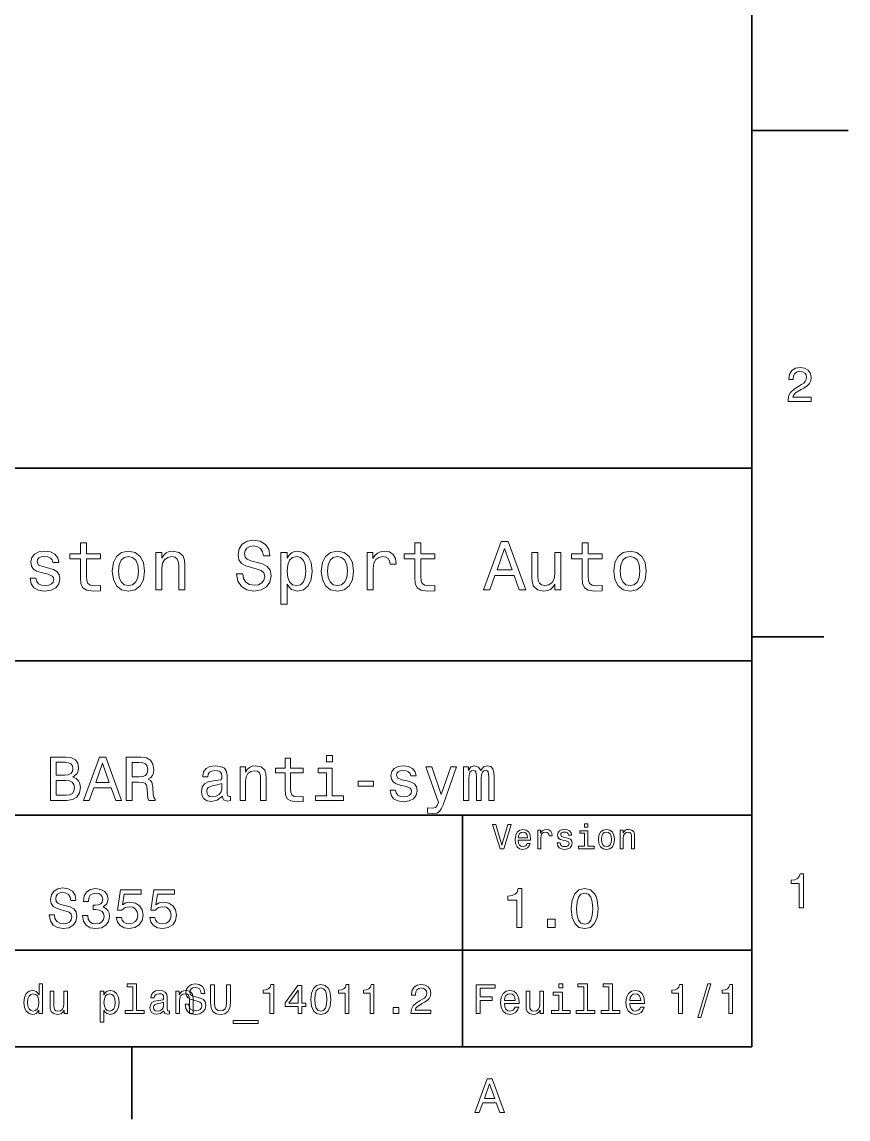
# Model space of a CAD drawing. Extents: x 0 to 297, y 0 to 210.
# Drawn here: x 211.3 to 297, y 2.5 to 116.3 of the extents above; entities that cross this region are included whole.
import ezdxf

# ---------------------------------------------------------------- set-up
doc = ezdxf.new("R2010")
doc.units = 0

msp = doc.modelspace()

# ---------------------------------------------------------------- linework, layer by layer
at = {"color": 7, "lineweight": 35}
for p, q in [((287, 10), (287, 200)), ((97, 70), (287, 70)), ((287, 70), (287, 10)), ((162, 50), (287, 50)), ((162, 34), (287, 34)), ((257, 10), (257, 34)), ((162, 20), (287, 20)), ((10, 10), (287, 10)), ((97, 10), (287, 10))]:
    msp.add_line(p, q, dxfattribs=at)
at = {"color": 7, "lineweight": 35, "ltscale": 0.25}
msp.add_line((287, 105), (297, 105), dxfattribs=at)
at = {"color": 7, "lineweight": 35, "ltscale": 0.1875}
for p, q in [((287, 52.5), (294.5, 52.5)), ((222.699997, 10), (222.699997, 2.5))]:
    msp.add_line(p, q, dxfattribs=at)
at = {"color": 7, "lineweight": 13}
for points in [[(290.76947, 76.916786), (293.175079, 76.916786), (293.175079, 77.350502), (291.273773, 77.350502), (291.3797, 77.587532), (291.561249, 77.784218), (292.121033, 78.142288), (292.418579, 78.293587), (292.751434, 78.510445), (292.988464, 78.762604), (293.124634, 79.060158), (293.175079, 79.398056), (293.089355, 79.821686), (292.852325, 80.154541), (292.489197, 80.366356), (292.020172, 80.442001), (291.536041, 80.35627), (291.167877, 80.119232), (290.930847, 79.740997), (290.850159, 79.241714), (290.850159, 79.171112), (291.309082, 79.171112), (291.309082, 79.211456), (291.354462, 79.554398), (291.490631, 79.806557), (291.707489, 79.967941), (291.994965, 80.023415), (292.287476, 79.972984), (292.504333, 79.846901), (292.645538, 79.650215), (292.695984, 79.403099), (292.660675, 79.171112), (292.56485, 78.974426), (292.403473, 78.802956), (292.181549, 78.651657), (291.884003, 78.490273), (291.389771, 78.177589), (291.041779, 77.844742), (290.835022, 77.441284), (290.76947, 76.931915)], [(217.353027, 60.579971), (217.353027, 58.64193), (217.396255, 58.015129), (217.597992, 57.582851), (218.001434, 57.330688), (218.685883, 57.244236), (219.43515, 57.280258), (219.43515, 57.827808), (218.887604, 57.78458), (218.390488, 57.842216), (218.123917, 58.022331), (218.008652, 58.324928), (217.98703, 58.75), (217.98703, 60.579971), (219.43515, 60.579971), (219.43515, 61.120316), (217.98703, 61.120316), (217.98703, 62.251438), (217.353027, 62.251438), (217.353027, 61.120316), (216.257935, 61.120316), (216.257935, 60.579971)], [(234.20462, 59.030979), (233.548996, 59.030979), (233.693085, 58.267288), (234.053314, 57.70533), (234.608078, 57.366714), (235.357361, 57.244236), (236.099426, 57.359509), (236.654175, 57.67651), (237.007202, 58.17363), (237.136902, 58.82925), (237.028824, 59.420029), (236.726227, 59.801872), (236.236313, 60.054031), (235.580704, 60.241352), (235.018738, 60.378242), (234.651306, 60.536743), (234.442368, 60.767288), (234.377533, 61.127522), (234.442368, 61.451729), (234.629684, 61.696686), (234.917877, 61.862389), (235.314133, 61.920029), (235.71759, 61.84798), (236.034592, 61.653458), (236.24353, 61.32925), (236.344391, 60.889767), (237, 60.889767), (237, 60.904179), (236.884735, 61.581409), (236.546112, 62.085732), (236.01297, 62.402737), (235.292511, 62.510807), (234.644104, 62.402737), (234.139771, 62.100143), (233.815567, 61.631844), (233.700287, 61.026657), (233.793961, 60.486309), (234.067734, 60.118874), (234.5, 59.873917), (235.09079, 59.6866), (235.674362, 59.520893), (236.113831, 59.362389), (236.380402, 59.131844), (236.47406, 58.757202), (236.387619, 58.375359), (236.164276, 58.087173), (235.825653, 57.907059), (235.386169, 57.849422), (234.896255, 57.928673), (234.521622, 58.159222), (234.283875, 58.533859)], [(252.05043, 60.579971), (252.05043, 58.64193), (252.093658, 58.015129), (252.29538, 57.582851), (252.698853, 57.330688), (253.383286, 57.244236), (254.132568, 57.280258), (254.132568, 57.827808), (253.585022, 57.78458), (253.087891, 57.842216), (252.82132, 58.022331), (252.706055, 58.324928), (252.684448, 58.75), (252.684448, 60.579971), (254.132568, 60.579971), (254.132568, 61.120316), (252.684448, 61.120316), (252.684448, 62.251438), (252.05043, 62.251438), (252.05043, 61.120316), (250.955322, 61.120316), (250.955322, 60.579971)], [(259.175781, 57.381123), (259.838623, 57.381123), (260.364563, 58.850864), (262.360229, 58.850864), (262.886169, 57.381123), (263.563416, 57.381123), (261.733429, 62.388329), (260.998566, 62.388329)], [(260.595093, 59.463257), (261.365997, 61.667866), (262.136902, 59.463257)], [(269.399109, 60.579971), (269.399109, 58.64193), (269.442352, 58.015129), (269.644073, 57.582851), (270.047546, 57.330688), (270.731995, 57.244236), (271.481262, 57.280258), (271.481262, 57.827808), (270.933716, 57.78458), (270.436584, 57.842216), (270.170013, 58.022331), (270.054749, 58.324928), (270.033142, 58.75), (270.033142, 60.579971), (271.481262, 60.579971), (271.481262, 61.120316), (270.033142, 61.120316), (270.033142, 62.251438), (269.399109, 62.251438), (269.399109, 61.120316), (268.304016, 61.120316), (268.304016, 60.579971)], [(214.060516, 59.636166), (213.44812, 59.780258), (212.994232, 59.945965), (212.842941, 60.28458), (212.886169, 60.522331), (213.03746, 60.695244), (213.282425, 60.803314), (213.635437, 60.846542), (213.97406, 60.803314), (214.240631, 60.67363), (214.413544, 60.479107), (214.485596, 60.219738), (215.105194, 60.219738), (215.105194, 60.23415), (214.997116, 60.70245), (214.701721, 61.069885), (214.240631, 61.30043), (213.635437, 61.386887), (213.023056, 61.30043), (212.57637, 61.062679), (212.29538, 60.709652), (212.208939, 60.262966), (212.273773, 59.830688), (212.475494, 59.528095), (212.806915, 59.311958), (213.289627, 59.16066), (213.995682, 58.987751), (214.427948, 58.807636), (214.543228, 58.663544), (214.586456, 58.447407), (214.521606, 58.180836), (214.348694, 57.979107), (214.067719, 57.849422), (213.693085, 57.806194), (213.296829, 57.849422), (213.008636, 58.000721), (212.814117, 58.245674), (212.734863, 58.584293), (212.122482, 58.584293), (212.223343, 58.007923), (212.518738, 57.590057), (212.98703, 57.337894), (213.635437, 57.244236), (214.312683, 57.337894), (214.809799, 57.590057), (215.112396, 57.993515), (215.220459, 58.519451), (215.141205, 58.973343), (214.917862, 59.283138), (214.55043, 59.484871)], [(220.65274, 59.311958), (220.768005, 58.432995), (221.099426, 57.78458), (221.625366, 57.381123), (222.331421, 57.244236), (223.030258, 57.381123), (223.556198, 57.777374), (223.887604, 58.425793), (224.010086, 59.311958), (223.887604, 60.190922), (223.556198, 60.846542), (223.030258, 61.242794), (222.331421, 61.386887), (221.625366, 61.242794), (221.099426, 60.839336), (220.768005, 60.190922)], [(221.301147, 59.319164), (221.365997, 59.967579), (221.567719, 60.435879), (221.891937, 60.72406), (222.331421, 60.824928), (222.763687, 60.72406), (223.087891, 60.443081), (223.289627, 59.967579), (223.361679, 59.319164), (223.289627, 58.663544), (223.087891, 58.188038), (222.763687, 57.899853), (222.331421, 57.806194), (221.891937, 57.899853), (221.567719, 58.188038), (221.365997, 58.663544)], [(225.177246, 57.381123), (225.811249, 57.381123), (225.811249, 59.614552), (225.876083, 60.12608), (226.085022, 60.500717), (226.409225, 60.731266), (226.841507, 60.817722), (227.187317, 60.745674), (227.403458, 60.551151), (227.511536, 60.226944), (227.547546, 59.794666), (227.547546, 57.381123), (228.181564, 57.381123), (228.181564, 59.924351), (228.15274, 60.435879), (228.023056, 60.86095), (227.597992, 61.25), (226.935165, 61.386887), (226.567719, 61.336452), (226.257935, 61.199566), (225.991364, 60.969017), (225.782425, 60.659222), (225.782425, 61.25), (225.177246, 61.25)], [(238.786743, 60.652016), (238.786743, 61.25), (238.15274, 61.25), (238.15274, 55.882565), (238.786743, 55.882565), (238.786743, 57.971901), (239.010101, 57.633286), (239.262253, 57.409943), (239.896271, 57.244236), (240.50145, 57.381123), (240.976959, 57.791786), (241.286743, 58.440201), (241.402023, 59.319164), (241.286743, 60.190922), (240.976959, 60.839336), (240.50145, 61.242794), (239.896271, 61.386887), (239.550446, 61.343658), (239.255051, 61.206772), (239.002899, 60.976223)], [(239.788193, 57.8134), (239.363129, 57.907059), (239.053314, 58.195244), (238.858795, 58.663544), (238.793945, 59.319164), (238.858795, 59.967579), (239.053314, 60.435879), (239.363129, 60.716858), (239.788193, 60.817722), (240.177246, 60.716858), (240.48703, 60.428673), (240.681564, 59.960373), (240.753601, 59.319164), (240.681564, 58.67075), (240.48703, 58.195244), (240.177246, 57.907059)], [(242.338623, 59.311958), (242.453888, 58.432995), (242.785309, 57.78458), (243.311249, 57.381123), (244.017303, 57.244236), (244.716141, 57.381123), (245.242081, 57.777374), (245.573486, 58.425793), (245.695969, 59.311958), (245.573486, 60.190922), (245.242081, 60.846542), (244.716141, 61.242794), (244.017303, 61.386887), (243.311249, 61.242794), (242.785309, 60.839336), (242.453888, 60.190922)], [(242.98703, 59.319164), (243.05188, 59.967579), (243.253601, 60.435879), (243.57782, 60.72406), (244.017303, 60.824928), (244.449585, 60.72406), (244.773773, 60.443081), (244.97551, 59.967579), (245.047546, 59.319164), (244.97551, 58.663544), (244.773773, 58.188038), (244.449585, 57.899853), (244.017303, 57.806194), (243.57782, 57.899853), (243.253601, 58.188038), (243.05188, 58.663544)], [(247.100861, 57.381123), (247.734863, 57.381123), (247.734863, 59.592937), (247.799713, 60.12608), (247.994232, 60.507923), (248.311249, 60.738472), (248.736313, 60.817722), (249.053314, 60.767288), (249.291077, 60.623199), (249.435165, 60.378242), (249.485596, 60.046829), (250.126801, 60.046829), (250.040344, 60.630402), (249.802597, 61.048271), (249.406342, 61.30043), (248.865997, 61.386887), (248.498566, 61.32925), (248.181549, 61.185158), (247.900574, 60.940201), (247.677246, 60.608788), (247.677246, 61.25), (247.100861, 61.25)], [(267.194519, 61.25), (266.560516, 61.25), (266.560516, 59.016571), (266.488464, 58.497837), (266.279541, 58.123196), (265.955322, 57.892651), (265.530243, 57.820602), (265.19165, 57.878242), (264.975494, 58.051151), (264.853027, 58.346542), (264.824219, 58.764408), (264.824219, 61.25), (264.190186, 61.25), (264.190186, 58.706772), (264.211792, 58.195244), (264.348694, 57.770172), (264.766571, 57.381123), (265.436584, 57.244236), (265.796814, 57.294666), (266.106628, 57.424351), (266.373199, 57.647694), (266.589325, 57.971901), (266.589325, 57.381123), (267.194519, 57.381123)], [(272.698853, 59.311958), (272.814117, 58.432995), (273.145508, 57.78458), (273.671448, 57.381123), (274.377502, 57.244236), (275.076355, 57.381123), (275.602295, 57.777374), (275.933716, 58.425793), (276.056183, 59.311958), (275.933716, 60.190922), (275.602295, 60.846542), (275.076355, 61.242794), (274.377502, 61.386887), (273.671448, 61.242794), (273.145508, 60.839336), (272.814117, 60.190922)], [(273.34726, 59.319164), (273.412109, 59.967579), (273.613831, 60.435879), (273.938019, 60.72406), (274.377502, 60.824928), (274.809784, 60.72406), (275.134003, 60.443081), (275.335724, 59.967579), (275.407776, 59.319164), (275.335724, 58.663544), (275.134003, 58.188038), (274.809784, 57.899853), (274.377502, 57.806194), (273.938019, 57.899853), (273.613831, 58.188038), (273.412109, 58.663544)], [(216.55188, 37.961815), (217.005768, 38.337894), (217.122482, 38.590778), (217.161392, 38.902016), (217.077087, 39.388329), (216.824219, 39.738472), (216.41571, 39.95245), (215.845108, 40.030258), (214.243515, 40.030258), (214.243515, 35.530258), (215.935883, 35.530258), (216.53891, 35.621037), (216.986313, 35.886887), (217.265137, 36.308357), (217.362396, 36.87896), (217.304047, 37.261528), (217.148422, 37.57925), (216.895538, 37.812679)], [(217.67363, 35.530258), (218.270172, 35.530258), (218.743515, 36.853024), (220.539627, 36.853024), (221.01297, 35.530258), (221.622482, 35.530258), (219.97551, 40.036743), (219.314133, 40.036743)], [(222.10231, 35.530258), (222.705338, 35.530258), (222.705338, 37.430115), (223.321335, 37.430115), (223.775223, 37.41066), (224.060516, 37.319885), (224.216141, 37.105907), (224.280975, 36.723343), (224.3134, 36.139767), (224.35231, 35.757202), (224.430115, 35.530258), (225.110962, 35.530258), (225.110962, 35.653458), (224.961823, 35.835014), (224.909943, 36.172188), (224.864563, 36.898415), (224.754333, 37.4366), (224.605194, 37.605186), (224.371765, 37.728386), (224.631134, 37.890488), (224.812683, 38.117435), (224.929398, 38.402737), (224.968307, 38.746395), (224.877533, 39.291065), (224.618164, 39.699566), (224.190201, 39.945965), (223.606628, 40.030258), (222.10231, 40.030258)], [(238.585022, 38.409222), (238.585022, 36.664986), (238.623917, 36.100864), (238.805481, 35.711815), (239.168594, 35.484871), (239.784576, 35.407059), (240.458939, 35.43948), (240.458939, 35.932274), (239.966141, 35.893372), (239.518738, 35.945244), (239.278824, 36.107349), (239.175079, 36.379681), (239.155624, 36.762245), (239.155624, 38.409222), (240.458939, 38.409222), (240.458939, 38.895531), (239.155624, 38.895531), (239.155624, 39.913544), (238.585022, 39.913544), (238.585022, 38.895531), (237.599426, 38.895531), (237.599426, 38.409222)], [(243.48703, 40.185879), (242.884003, 40.185879), (242.884003, 39.537464), (243.48703, 39.537464)], [(215.721909, 38.162823), (214.840057, 38.162823), (214.840057, 39.492073), (215.773773, 39.492073), (216.123932, 39.453171), (216.370331, 39.336452), (216.519455, 39.135445), (216.571335, 38.837173), (216.51297, 38.538902), (216.357361, 38.331409), (216.091507, 38.201729)], [(218.951019, 37.404179), (219.644821, 39.388329), (220.338623, 37.404179)], [(223.438049, 39.479107), (223.833572, 39.440201), (224.112396, 39.317001), (224.287476, 39.090057), (224.345825, 38.733429), (224.280975, 38.357346), (224.105911, 38.130402), (223.807648, 38.013687), (223.399139, 37.981266), (222.705338, 37.981266), (222.705338, 39.479107)], [(232.081421, 35.98415), (232.081421, 35.964695), (232.113831, 35.744236), (232.21109, 35.588615), (232.619598, 35.465416), (232.937317, 35.517288), (232.937317, 35.958214), (232.801147, 35.938759), (232.619598, 36.023052), (232.587173, 36.282421), (232.587173, 38.085014), (232.509369, 38.545387), (232.282425, 38.869595), (231.886887, 39.064121), (231.329254, 39.135445), (230.784576, 39.057636), (230.382568, 38.837173), (230.129684, 38.493515), (230.045395, 38.039623), (230.045395, 38.000721), (230.557648, 38.000721), (230.603027, 38.273052), (230.745682, 38.467579), (230.979111, 38.584293), (231.309799, 38.629681), (231.627533, 38.59726), (231.854462, 38.5), (231.990631, 38.331409), (232.036026, 38.09798), (232.010086, 37.825645), (231.906342, 37.68948), (231.646973, 37.624638), (231.160675, 37.572765), (230.603027, 37.456051), (230.207489, 37.248558), (229.97406, 36.924351), (229.90274, 36.444523), (229.96759, 36.016571), (230.168594, 35.698845), (230.492798, 35.497837), (230.940201, 35.426514), (231.543228, 35.562679)], [(233.916428, 35.530258), (234.48703, 35.530258), (234.48703, 37.540344), (234.545395, 38.000721), (234.733429, 38.337894), (235.025223, 38.545387), (235.414276, 38.623199), (235.72551, 38.558357), (235.920029, 38.383286), (236.017288, 38.091499), (236.049713, 37.70245), (236.049713, 35.530258), (236.620316, 35.530258), (236.620316, 37.819164), (236.594391, 38.279537), (236.477661, 38.662102), (236.095108, 39.012245), (235.498566, 39.135445), (235.167877, 39.090057), (234.889053, 38.966858), (234.649139, 38.759365), (234.46109, 38.480545), (234.46109, 39.012245), (233.916428, 39.012245)], [(243.46759, 36.010086), (243.46759, 38.895531), (242.002167, 38.895531), (242.002167, 38.409222), (242.896973, 38.409222), (242.896973, 36.010086), (241.729828, 36.010086), (241.729828, 35.530258), (244.647705, 35.530258), (244.647705, 36.010086)], [(251.235596, 37.559795), (250.684433, 37.68948), (250.27594, 37.838615), (250.139771, 38.143372), (250.17868, 38.357346), (250.31485, 38.512966), (250.535309, 38.610229), (250.853027, 38.649136), (251.157776, 38.610229), (251.39769, 38.493515), (251.553314, 38.318443), (251.618164, 38.085014), (252.175797, 38.085014), (252.175797, 38.09798), (252.078522, 38.519451), (251.812683, 38.850143), (251.39769, 39.057636), (250.853027, 39.135445), (250.30188, 39.057636), (249.899857, 38.843658), (249.646973, 38.525936), (249.569168, 38.123917), (249.627518, 37.734871), (249.809082, 37.462536), (250.107346, 37.268009), (250.541779, 37.131844), (251.177231, 36.976223), (251.566284, 36.814121), (251.670029, 36.684437), (251.708939, 36.489914), (251.650574, 36.25), (251.494965, 36.068443), (251.242081, 35.951729), (250.904907, 35.912823), (250.548279, 35.951729), (250.28891, 36.087894), (250.113831, 36.308357), (250.042511, 36.61311), (249.491364, 36.61311), (249.582138, 36.094379), (249.847992, 35.7183), (250.269455, 35.491352), (250.853027, 35.407059), (251.46254, 35.491352), (251.909943, 35.7183), (252.182281, 36.081409), (252.279541, 36.554752), (252.208221, 36.963257), (252.007202, 37.242073), (251.676514, 37.42363)], [(255.774506, 39.012245), (254.77594, 36.146252), (253.796829, 39.012245), (253.174347, 39.012245), (254.497116, 35.335735), (254.380402, 35.011528), (254.198853, 34.791065), (253.894089, 34.719738), (253.368881, 34.78458), (253.368881, 34.233429), (253.920029, 34.181557), (254.315567, 34.233429), (254.594391, 34.395531), (254.79538, 34.674351), (254.970459, 35.082851), (256.384003, 39.012245)], [(257.110229, 35.530258), (257.635437, 35.530258), (257.635437, 37.858067), (257.667877, 38.208214), (257.765137, 38.461094), (257.914276, 38.610229), (258.108795, 38.668587), (258.264404, 38.616714), (258.368164, 38.48703), (258.420044, 38.266571), (258.439484, 37.974781), (258.439484, 35.530258), (258.932281, 35.530258), (258.932281, 37.858067), (258.964691, 38.201729), (259.061951, 38.454609), (259.21759, 38.610229), (259.412109, 38.668587), (259.567719, 38.616714), (259.671478, 38.48703), (259.736328, 37.974781), (259.736328, 35.530258), (260.261536, 35.530258), (260.261536, 37.935879), (260.229126, 38.435158), (260.125366, 38.817722), (259.917877, 39.051151), (259.580688, 39.135445), (259.185181, 39.005764), (258.880402, 38.629681), (258.640503, 38.999279), (258.238464, 39.135445), (257.868896, 39.005764), (257.615997, 38.642651), (257.615997, 39.012245), (257.110229, 39.012245)], [(215.864563, 36.068443), (214.840057, 36.068443), (214.840057, 37.618156), (215.806198, 37.618156), (216.214706, 37.572765), (216.506485, 37.4366), (216.681564, 37.203171), (216.739914, 36.865993), (216.681564, 36.509365), (216.519455, 36.262966), (216.247131, 36.113831)], [(232.016571, 36.749279), (231.938766, 36.412102), (231.731262, 36.152737), (231.420029, 35.98415), (231.037476, 35.925793), (230.791077, 35.958214), (230.615997, 36.061958), (230.505768, 36.243515), (230.473343, 36.496395), (230.499283, 36.723343), (230.603027, 36.885445), (231.018005, 37.067001), (231.543228, 37.14481), (232.016571, 37.30043)], [(246.184448, 37.015129), (247.753601, 37.015129), (247.753601, 37.527378), (246.184448, 37.527378)], [(261.71109, 33.03458), (261.08429, 30.905619), (260.439484, 33.03458), (260.09726, 33.03458), (260.904175, 30.530979), (261.264404, 30.530979), (262.053314, 33.03458)], [(269.992798, 33.117435), (269.657776, 33.117435), (269.657776, 32.757202), (269.992798, 32.757202)], [(262.784576, 31.40634), (264.052582, 31.40634), (264.056183, 31.554033), (263.998566, 31.9683), (263.840057, 32.278099), (263.587891, 32.465416), (263.252869, 32.533859), (262.925079, 32.461815), (262.672913, 32.260086), (262.510803, 31.932276), (262.453156, 31.5), (262.507202, 31.056915), (262.669312, 30.732708), (262.917877, 30.530979), (263.242065, 30.462536), (263.523041, 30.509365), (263.753601, 30.631844), (263.922913, 30.826368), (264.020172, 31.085733), (263.706787, 31.085733), (263.641937, 30.941643), (263.548279, 30.833572), (263.281708, 30.747118), (263.076355, 30.786743), (262.921478, 30.912823), (262.820618, 31.118155), (262.784576, 31.395533)], [(262.784576, 31.672911), (262.824219, 31.921469), (262.921478, 32.105186), (263.069153, 32.216858), (263.263702, 32.256485), (263.45462, 32.216858), (263.602295, 32.105186), (263.692352, 31.921469), (263.724792, 31.672911)], [(264.794678, 30.530979), (265.111664, 30.530979), (265.111664, 31.636887), (265.144104, 31.903458), (265.241364, 32.094379), (265.399841, 32.209652), (265.612396, 32.249279), (265.770905, 32.224064), (265.889771, 32.152016), (265.961823, 32.029537), (265.98703, 31.863832), (266.307648, 31.863832), (266.264404, 32.155621), (266.145538, 32.364552), (265.947418, 32.490635), (265.677246, 32.533859), (265.49353, 32.505043), (265.335022, 32.432995), (265.194519, 32.310516), (265.082855, 32.144814), (265.082855, 32.465416), (264.794678, 32.465416)], [(267.791779, 31.658501), (267.485596, 31.730547), (267.258636, 31.8134), (267.182983, 31.982708), (267.20462, 32.101585), (267.280273, 32.188038), (267.40274, 32.242073), (267.579254, 32.263687), (267.748566, 32.242073), (267.881836, 32.177231), (267.968292, 32.079971), (268.004333, 31.950287), (268.314117, 31.950287), (268.314117, 31.957493), (268.260101, 32.191643), (268.112396, 32.375359), (267.881836, 32.490635), (267.579254, 32.533859), (267.273041, 32.490635), (267.049713, 32.371758), (266.90921, 32.195244), (266.865997, 31.971901), (266.898407, 31.755764), (266.999268, 31.604465), (267.164978, 31.496397), (267.406342, 31.420748), (267.759369, 31.334293), (267.975494, 31.244236), (268.033142, 31.17219), (268.054749, 31.064121), (268.022339, 30.930836), (267.935883, 30.829971), (267.79538, 30.765129), (267.608063, 30.743515), (267.409943, 30.765129), (267.265839, 30.840778), (267.168579, 30.963255), (267.128967, 31.132565), (266.822754, 31.132565), (266.873199, 30.844379), (267.020905, 30.635447), (267.255035, 30.509365), (267.579254, 30.462536), (267.917877, 30.509365), (268.166412, 30.635447), (268.317719, 30.837175), (268.371765, 31.100143), (268.332123, 31.327089), (268.220459, 31.481987), (268.036743, 31.582851)], [(269.981995, 30.79755), (269.981995, 32.400574), (269.167877, 32.400574), (269.167877, 32.130402), (269.664978, 32.130402), (269.664978, 30.79755), (269.016571, 30.79755), (269.016571, 30.530979), (270.637604, 30.530979), (270.637604, 30.79755)], [(271.087891, 31.496397), (271.145538, 31.056915), (271.311249, 30.732708), (271.574219, 30.530979), (271.927246, 30.462536), (272.276672, 30.530979), (272.539612, 30.729107), (272.705322, 31.053314), (272.766571, 31.496397), (272.705322, 31.935879), (272.539612, 32.263687), (272.276672, 32.461815), (271.927246, 32.533859), (271.574219, 32.461815), (271.311249, 32.260086), (271.145538, 31.935879)], [(271.412109, 31.5), (271.444519, 31.824207), (271.54538, 32.058357), (271.707489, 32.20245), (271.927246, 32.25288), (272.143372, 32.20245), (272.305481, 32.061958), (272.406342, 31.824207), (272.442352, 31.5), (272.406342, 31.17219), (272.305481, 30.934437), (272.143372, 30.790344), (271.927246, 30.743515), (271.707489, 30.790344), (271.54538, 30.934437), (271.444519, 31.17219)], [(273.350159, 30.530979), (273.667145, 30.530979), (273.667145, 31.647694), (273.699554, 31.903458), (273.804047, 32.090778), (273.966125, 32.206051), (274.182281, 32.249279), (274.355194, 32.213257), (274.463257, 32.115993), (274.517303, 31.95389), (274.535309, 31.737751), (274.535309, 30.530979), (274.852295, 30.530979), (274.852295, 31.802593), (274.837891, 32.058357), (274.773041, 32.270893), (274.560516, 32.465416), (274.229095, 32.533859), (274.04538, 32.508644), (273.890503, 32.440201), (273.757202, 32.324928), (273.65274, 32.170029), (273.65274, 32.465416), (273.350159, 32.465416)], [(291.909241, 24.416786), (292.368164, 24.416786), (292.368164, 27.942001), (292.025208, 27.942001), (291.934448, 27.634365), (291.752899, 27.427593), (291.475525, 27.306557), (291.092224, 27.266211), (291.092224, 26.90814), (291.909241, 26.90814)], [(214.642654, 23.680117), (214.118149, 23.680117), (214.233429, 23.069164), (214.521606, 22.619596), (214.965424, 22.348703), (215.564835, 22.250721), (216.158508, 22.342941), (216.60231, 22.596542), (216.88472, 22.994238), (216.988464, 23.518732), (216.902023, 23.991356), (216.659943, 24.296831), (216.268005, 24.49856), (215.743515, 24.648417), (215.293945, 24.757925), (215, 24.884727), (214.832855, 25.069164), (214.780975, 25.357349), (214.832855, 25.616714), (214.982712, 25.812681), (215.213257, 25.945246), (215.530258, 25.991356), (215.853027, 25.933718), (216.106628, 25.778099), (216.273773, 25.518732), (216.354462, 25.167149), (216.878967, 25.167149), (216.878967, 25.178675), (216.786743, 25.720463), (216.515854, 26.12392), (216.08934, 26.377522), (215.51297, 26.463978), (214.994232, 26.377522), (214.590775, 26.135448), (214.331406, 25.760807), (214.239197, 25.276657), (214.314117, 24.844381), (214.533142, 24.550434), (214.878967, 24.354467), (215.351593, 24.204613), (215.818451, 24.072046), (216.170029, 23.945246), (216.383286, 23.760807), (216.458206, 23.461096), (216.389053, 23.155621), (216.210373, 22.925074), (215.939484, 22.780981), (215.587891, 22.734871), (215.195969, 22.798271), (214.896255, 22.98271), (214.706055, 23.282421)], [(217.570602, 23.616716), (217.570602, 23.57637), (217.662827, 23.023056), (217.933716, 22.60807), (218.360229, 22.342941), (218.925079, 22.244957), (219.52449, 22.342941), (219.97406, 22.596542), (220.262253, 23), (220.365997, 23.518732), (220.319885, 23.858791), (220.193085, 24.135448), (219.985596, 24.348703), (219.708939, 24.504324), (220.083572, 24.815563), (220.216141, 25.311239), (220.129684, 25.760807), (219.881836, 26.100864), (219.478378, 26.314121), (218.925079, 26.38905), (218.406342, 26.296831), (218.008636, 26.043228), (217.749283, 25.639771), (217.662827, 25.103746), (217.662827, 25.063402), (218.175797, 25.063402), (218.221893, 25.432278), (218.371765, 25.697407), (218.613831, 25.858791), (218.953888, 25.916428), (219.253601, 25.870317), (219.472626, 25.749281), (219.605194, 25.553314), (219.657059, 25.288185), (219.605194, 25.005764), (219.466858, 24.815563), (219.224777, 24.700289), (218.896255, 24.665707), (218.671463, 24.671471), (218.671463, 24.216139), (218.953888, 24.227667), (219.317001, 24.175793), (219.587891, 24.037464), (219.749283, 23.812681), (219.806915, 23.518732), (219.743515, 23.184439), (219.57637, 22.9366), (219.311234, 22.780981), (218.959656, 22.729107), (218.596542, 22.786745), (218.331406, 22.959656), (218.164261, 23.236313), (218.100861, 23.616716)], [(221.0634, 23.40346), (221.190201, 22.930836), (221.472626, 22.56196), (221.887604, 22.331413), (222.417862, 22.244957), (223, 22.348703), (223.455322, 22.631124), (223.743515, 23.080692), (223.853027, 23.657061), (223.755035, 24.193085), (223.478378, 24.613834), (223.046112, 24.884727), (222.48703, 24.98271), (222.054749, 24.913546), (221.720459, 24.723343), (221.881836, 25.801153), (223.634003, 25.801153), (223.634003, 26.273777), (221.495682, 26.273777), (221.17868, 24.152739), (221.639771, 24.152739), (221.97406, 24.423632), (222.400574, 24.521614), (222.769455, 24.458214), (223.051865, 24.273777), (223.230545, 23.991356), (223.293945, 23.628242), (223.230545, 23.265131), (223.046112, 22.98271), (222.763687, 22.804035), (222.400574, 22.740635), (222.095093, 22.780981), (221.858795, 22.913546), (221.685883, 23.121038), (221.599426, 23.40346)], [(224.533142, 23.40346), (224.659943, 22.930836), (224.942352, 22.56196), (225.357346, 22.331413), (225.887604, 22.244957), (226.469742, 22.348703), (226.925064, 22.631124), (227.213257, 23.080692), (227.322769, 23.657061), (227.224777, 24.193085), (226.94812, 24.613834), (226.515839, 24.884727), (225.956772, 24.98271), (225.52449, 24.913546), (225.190201, 24.723343), (225.351578, 25.801153), (227.103745, 25.801153), (227.103745, 26.273777), (224.965424, 26.273777), (224.648407, 24.152739), (225.109512, 24.152739), (225.443802, 24.423632), (225.870316, 24.521614), (226.239197, 24.458214), (226.521606, 24.273777), (226.700287, 23.991356), (226.763687, 23.628242), (226.700287, 23.265131), (226.515839, 22.98271), (226.233429, 22.804035), (225.870316, 22.740635), (225.564835, 22.780981), (225.328522, 22.913546), (225.155609, 23.121038), (225.069153, 23.40346)], [(262.631134, 22.360231), (263.155609, 22.360231), (263.155609, 26.38905), (262.763702, 26.38905), (262.659943, 26.037464), (262.452454, 25.801153), (262.135437, 25.662825), (261.697418, 25.616714), (261.697418, 25.207493), (262.631134, 25.207493)], [(268.285309, 24.314121), (268.371765, 23.409224), (268.642639, 22.763689), (269.074921, 22.371759), (269.674347, 22.244957), (270.268005, 22.371759), (270.700287, 22.763689), (270.965424, 23.409224), (271.057648, 24.314121), (270.965424, 25.213257), (270.855896, 25.570606), (270.700287, 25.864553), (270.268005, 26.256485), (269.674347, 26.38905), (269.074921, 26.256485), (268.642639, 25.858791), (268.371765, 25.213257)], [(268.838623, 24.314121), (268.884735, 25.011528), (269.028809, 25.51297), (269.288177, 25.806917), (269.674347, 25.910664), (270.054749, 25.806917), (270.314117, 25.51297), (270.458221, 25.011528), (270.504333, 24.314121), (270.458221, 23.610952), (270.314117, 23.10951), (270.054749, 22.815563), (269.674347, 22.717581), (269.288177, 22.815563), (269.028809, 23.10951), (268.884735, 23.610952)], [(265.806915, 22.360231), (266.602295, 22.360231), (266.602295, 23.219021), (265.806915, 23.219021)], [(213.048996, 13.787464), (213.048996, 13.428675), (213.429398, 13.428675), (213.429398, 16.532421), (213.053314, 16.532421), (213.053314, 15.395534), (212.763687, 15.724064), (212.586456, 15.801874), (212.383286, 15.832133), (212.015854, 15.745678), (211.730545, 15.503603), (211.544662, 15.114553), (211.479828, 14.591499), (211.544662, 14.068444), (211.730545, 13.675073), (212.015854, 13.428675), (212.383286, 13.346542), (212.586456, 13.376801), (212.768005, 13.454611)], [(222.788193, 16.212536), (222.788193, 13.748559), (222.005768, 13.748559), (222.005768, 13.428675), (223.946686, 13.428675), (223.946686, 13.748559), (223.168594, 13.748559), (223.168594, 16.532421), (222.19165, 16.532421), (222.19165, 16.212536)], [(228.595093, 14.418589), (228.201721, 14.418589), (228.288177, 13.960375), (228.504318, 13.623199), (228.837173, 13.42003), (229.286743, 13.346542), (229.731995, 13.415707), (230.064835, 13.605908), (230.276657, 13.904179), (230.354462, 14.297551), (230.289627, 14.652018), (230.108063, 14.881124), (229.814117, 15.032421), (229.420746, 15.144814), (229.083572, 15.226946), (228.863113, 15.322046), (228.737747, 15.460375), (228.698853, 15.676514), (228.737747, 15.871038), (228.850143, 16.018013), (229.023056, 16.117435), (229.260803, 16.152018), (229.502884, 16.108789), (229.693085, 15.992075), (229.818436, 15.797551), (229.878967, 15.533862), (230.272339, 15.533862), (230.272339, 15.542507), (230.203171, 15.948848), (230, 16.251442), (229.680115, 16.441643), (229.247833, 16.506485), (228.858795, 16.441643), (228.556198, 16.260086), (228.361664, 15.979107), (228.292511, 15.615994), (228.348709, 15.291787), (228.51297, 15.071326), (228.772339, 14.924352), (229.126801, 14.81196), (229.476944, 14.712537), (229.740631, 14.617435), (229.900574, 14.479107), (229.956772, 14.254323), (229.904892, 14.025216), (229.770889, 13.852305), (229.567719, 13.744237), (229.304031, 13.709655), (229.010086, 13.757205), (228.785309, 13.895534), (228.642654, 14.120317)], [(230.84726, 14.569885), (230.907776, 14.029539), (231.097977, 13.644813), (231.417862, 13.424352), (231.880402, 13.346542), (232.338623, 13.424352), (232.658508, 13.644813), (232.848709, 14.025216), (232.913544, 14.569885), (232.913544, 16.428675), (232.51152, 16.428675), (232.51152, 14.548271), (232.472626, 14.180836), (232.355911, 13.917148), (232.157059, 13.761528), (231.880402, 13.709655), (231.595093, 13.761528), (231.396255, 13.917148), (231.279541, 14.176514), (231.244949, 14.548271), (231.244949, 16.428675), (230.84726, 16.428675)], [(237.007202, 13.428675), (237.400574, 13.428675), (237.400574, 16.450289), (237.106628, 16.450289), (237.028824, 16.1866), (236.873199, 16.009367), (236.635452, 15.905621), (236.306915, 15.871038), (236.306915, 15.564121), (237.007202, 15.564121)], [(239.925079, 13.428675), (240.314117, 13.428675), (240.314117, 14.172191), (240.742081, 14.172191), (240.742081, 14.518012), (240.314117, 14.518012), (240.314117, 16.363834), (239.920746, 16.363834), (238.606628, 14.552594), (238.606628, 14.172191), (239.925079, 14.172191)], [(241.247833, 14.894093), (241.312683, 14.215418), (241.515854, 13.731268), (241.840057, 13.43732), (242.289627, 13.342219), (242.734863, 13.43732), (243.059082, 13.731268), (243.257919, 14.215418), (243.327087, 14.894093), (243.257919, 15.568444), (243.175797, 15.836456), (243.059082, 16.056917), (242.734863, 16.350864), (242.289627, 16.450289), (241.840057, 16.350864), (241.515854, 16.052593), (241.312683, 15.568444)], [(241.662827, 14.894093), (241.697403, 15.417148), (241.805481, 15.793228), (242, 16.013689), (242.289627, 16.091499), (242.574921, 16.013689), (242.769455, 15.793228), (242.877518, 15.417148), (242.912109, 14.894093), (242.877518, 14.366715), (242.769455, 13.990634), (242.574921, 13.770173), (242.289627, 13.696686), (242, 13.770173), (241.805481, 13.990634), (241.697403, 14.366715)], [(244.814117, 13.428675), (245.207489, 13.428675), (245.207489, 16.450289), (244.913544, 16.450289), (244.835739, 16.1866), (244.680115, 16.009367), (244.442368, 15.905621), (244.113831, 15.871038), (244.113831, 15.564121), (244.814117, 15.564121)], [(247.416428, 13.428675), (247.809799, 13.428675), (247.809799, 16.450289), (247.515854, 16.450289), (247.438034, 16.1866), (247.282425, 16.009367), (247.044662, 15.905621), (246.716141, 15.871038), (246.716141, 15.564121), (247.416428, 15.564121)], [(251.644089, 13.428675), (253.706055, 13.428675), (253.706055, 13.800432), (252.07637, 13.800432), (252.167145, 14.003603), (252.322769, 14.172191), (252.802597, 14.479107), (253.057632, 14.60879), (253.342941, 14.794669), (253.546112, 15.010807), (253.662827, 15.26585), (253.706055, 15.555476), (253.632568, 15.918589), (253.429398, 16.203892), (253.118164, 16.385447), (252.716141, 16.450289), (252.301147, 16.376802), (251.985596, 16.173632), (251.782425, 15.849424), (251.713257, 15.421471), (251.713257, 15.360951), (252.106628, 15.360951), (252.106628, 15.395534), (252.145538, 15.689482), (252.262253, 15.905621), (252.44812, 16.043949), (252.694519, 16.091499), (252.945251, 16.048271), (253.131119, 15.940203), (253.252167, 15.771614), (253.295395, 15.559799), (253.265137, 15.360951), (253.182999, 15.192364), (253.044678, 15.045389), (252.854462, 14.915707), (252.599426, 14.777378), (252.175797, 14.509366), (251.877518, 14.224064), (251.700287, 13.878242), (251.644089, 13.441643)], [(258.414978, 13.428675), (258.817017, 13.428675), (258.817017, 14.807637), (260.079254, 14.807637), (260.079254, 15.166427), (258.817017, 15.166427), (258.817017, 16.065563), (260.368866, 16.065563), (260.368866, 16.428675), (258.414978, 16.428675)], [(267.389038, 16.532421), (266.98703, 16.532421), (266.98703, 16.100145), (267.389038, 16.100145)], [(269.572052, 16.212536), (269.572052, 13.748559), (268.789612, 13.748559), (268.789612, 13.428675), (270.73056, 13.428675), (270.73056, 13.748559), (269.952454, 13.748559), (269.952454, 16.532421), (268.975494, 16.532421), (268.975494, 16.212536)], [(272.174347, 16.212536), (272.174347, 13.748559), (271.391937, 13.748559), (271.391937, 13.428675), (273.332855, 13.428675), (273.332855, 13.748559), (272.554749, 13.748559), (272.554749, 16.532421), (271.57782, 16.532421), (271.57782, 16.212536)], [(279.416443, 13.428675), (279.809814, 13.428675), (279.809814, 16.450289), (279.515839, 16.450289), (279.438049, 16.1866), (279.28241, 16.009367), (279.044678, 15.905621), (278.716125, 15.871038), (278.716125, 15.564121), (279.416443, 15.564121)], [(281.42218, 13.026657), (281.720459, 13.026657), (282.766571, 16.510807), (282.463989, 16.510807)], [(284.621033, 13.428675), (285.014404, 13.428675), (285.014404, 16.450289), (284.720459, 16.450289), (284.642639, 16.1866), (284.48703, 16.009367), (284.249268, 15.905621), (283.920746, 15.871038), (283.920746, 15.564121), (284.621033, 15.564121)], [(212.44812, 15.490635), (212.698853, 15.430116), (212.889053, 15.261528), (213.001434, 14.980548), (213.044678, 14.591499), (213.001434, 14.198127), (212.889053, 13.917148), (212.698853, 13.744237), (212.44812, 13.688041), (212.210373, 13.744237), (212.028824, 13.917148), (211.907776, 14.20245), (211.868881, 14.591499), (211.907776, 14.976225), (212.028824, 15.257205), (212.210373, 15.430116)], [(216.014404, 15.75), (215.634003, 15.75), (215.634003, 14.409943), (215.590775, 14.098703), (215.465424, 13.873919), (215.270889, 13.735591), (215.015854, 13.692364), (214.812683, 13.726946), (214.682999, 13.830692), (214.609512, 14.007925), (214.592224, 14.258646), (214.592224, 15.75), (214.211823, 15.75), (214.211823, 14.224064), (214.224792, 13.917148), (214.306915, 13.662104), (214.557632, 13.428675), (214.959656, 13.346542), (215.175797, 13.376801), (215.361679, 13.454611), (215.521622, 13.588617), (215.651306, 13.783141), (215.651306, 13.428675), (216.014404, 13.428675)], [(219.788193, 15.391211), (219.788193, 15.75), (219.407776, 15.75), (219.407776, 12.529539), (219.788193, 12.529539), (219.788193, 13.783141), (219.922195, 13.579971), (220.073486, 13.445966), (220.453888, 13.346542), (220.817001, 13.428675), (221.10231, 13.675073), (221.288193, 14.064121), (221.357346, 14.591499), (221.288193, 15.114553), (221.10231, 15.503603), (220.817001, 15.745678), (220.453888, 15.832133), (220.246399, 15.806196), (220.069168, 15.724064), (219.917877, 15.585735)], [(220.389053, 13.688041), (220.134003, 13.744237), (219.948135, 13.917148), (219.831421, 14.198127), (219.792511, 14.591499), (219.831421, 14.980548), (219.948135, 15.261528), (220.134003, 15.430116), (220.389053, 15.490635), (220.622482, 15.430116), (220.808365, 15.257205), (220.925079, 14.976225), (220.968307, 14.591499), (220.925079, 14.20245), (220.808365, 13.917148), (220.622482, 13.744237)], [(226.01297, 13.731268), (226.01297, 13.7183), (226.034592, 13.571326), (226.099426, 13.46758), (226.371765, 13.385448), (226.583588, 13.42003), (226.583588, 13.713977), (226.492798, 13.701009), (226.371765, 13.757205), (226.350159, 13.930116), (226.350159, 15.131845), (226.298279, 15.438761), (226.146973, 15.6549), (225.883286, 15.784582), (225.511536, 15.832133), (225.148422, 15.78026), (224.880402, 15.633286), (224.711823, 15.404179), (224.655624, 15.101585), (224.655624, 15.075649), (224.997131, 15.075649), (225.027374, 15.257205), (225.122482, 15.386889), (225.278107, 15.464698), (225.498566, 15.494957), (225.710388, 15.473343), (225.861679, 15.408502), (225.952454, 15.29611), (225.982712, 15.140491), (225.965424, 14.958934), (225.896255, 14.868156), (225.723343, 14.824928), (225.399139, 14.790346), (225.027374, 14.712537), (224.763687, 14.574208), (224.608078, 14.358069), (224.560516, 14.038185), (224.60376, 13.752882), (224.737762, 13.541066), (224.953888, 13.407061), (225.252167, 13.35951), (225.654175, 13.450289)], [(227.236313, 13.428675), (227.616714, 13.428675), (227.616714, 14.768732), (227.655624, 15.075649), (227.780975, 15.300432), (227.97551, 15.438761), (228.234879, 15.490635), (228.442368, 15.447407), (228.572052, 15.330692), (228.636887, 15.136168), (228.658508, 14.876801), (228.658508, 13.428675), (229.03891, 13.428675), (229.03891, 14.954612), (229.021622, 15.261528), (228.943817, 15.516571), (228.688766, 15.75), (228.291077, 15.832133), (228.070618, 15.801874), (227.884735, 15.719741), (227.724792, 15.581412), (227.599426, 15.395534), (227.599426, 15.75), (227.236313, 15.75)], [(238.969742, 14.518012), (239.925079, 15.862392), (239.925079, 14.518012)], [(261.341492, 14.479107), (262.863098, 14.479107), (262.867432, 14.656341), (262.798279, 15.153459), (262.608063, 15.525217), (262.305481, 15.75), (261.903473, 15.832133), (261.510101, 15.745678), (261.207489, 15.503603), (261.01297, 15.110231), (260.943817, 14.591499), (261.008636, 14.059798), (261.203156, 13.67075), (261.501434, 13.428675), (261.890503, 13.346542), (262.227661, 13.402739), (262.504333, 13.549712), (262.707489, 13.783141), (262.824219, 14.09438), (262.44812, 14.09438), (262.370331, 13.92147), (262.257935, 13.791787), (261.938049, 13.688041), (261.69165, 13.735591), (261.505768, 13.886888), (261.384735, 14.133286), (261.341492, 14.466139)], [(261.341492, 14.798992), (261.389038, 15.097262), (261.505768, 15.317724), (261.682983, 15.45173), (261.916412, 15.49928), (262.145538, 15.45173), (262.322754, 15.317724), (262.430847, 15.097262), (262.469727, 14.798992)], [(265.400574, 15.75), (265.020172, 15.75), (265.020172, 14.409943), (264.976959, 14.098703), (264.851593, 13.873919), (264.657074, 13.735591), (264.402008, 13.692364), (264.198853, 13.726946), (264.069153, 13.830692), (263.995667, 14.007925), (263.978394, 14.258646), (263.978394, 15.75), (263.597992, 15.75), (263.597992, 14.224064), (263.610962, 13.917148), (263.693085, 13.662104), (263.943817, 13.428675), (264.345825, 13.346542), (264.561951, 13.376801), (264.747833, 13.454611), (264.907776, 13.588617), (265.037476, 13.783141), (265.037476, 13.428675), (265.400574, 13.428675)], [(267.376068, 13.748559), (267.376068, 15.672191), (266.399139, 15.672191), (266.399139, 15.347983), (266.995667, 15.347983), (266.995667, 13.748559), (266.21759, 13.748559), (266.21759, 13.428675), (268.162811, 13.428675), (268.162811, 13.748559)], [(274.353027, 14.479107), (275.874634, 14.479107), (275.878967, 14.656341), (275.809814, 15.153459), (275.619598, 15.525217), (275.317017, 15.75), (274.914978, 15.832133), (274.521606, 15.745678), (274.219025, 15.503603), (274.024506, 15.110231), (273.955322, 14.591499), (274.020172, 14.059798), (274.214691, 13.67075), (274.51297, 13.428675), (274.902008, 13.346542), (275.239197, 13.402739), (275.515839, 13.549712), (275.719025, 13.783141), (275.835724, 14.09438), (275.459656, 14.09438), (275.381836, 13.92147), (275.26944, 13.791787), (274.949554, 13.688041), (274.703186, 13.735591), (274.517303, 13.886888), (274.39624, 14.133286), (274.353027, 14.466139)], [(274.353027, 14.798992), (274.400574, 15.097262), (274.517303, 15.317724), (274.694519, 15.45173), (274.927948, 15.49928), (275.157074, 15.45173), (275.33429, 15.317724), (275.442352, 15.097262), (275.481262, 14.798992)], [(225.969742, 14.241355), (225.917877, 14.016571), (225.779541, 13.84366), (225.572052, 13.731268), (225.317017, 13.692364), (225.15274, 13.713977), (225.036026, 13.783141), (224.96254, 13.904179), (224.940933, 14.072767), (224.958221, 14.224064), (225.027374, 14.332133), (225.304047, 14.453171), (225.654175, 14.505044), (225.969742, 14.60879)], [(249.798279, 13.428675), (250.394806, 13.428675), (250.394806, 14.072767), (249.798279, 14.072767)], [(233.181549, 12.711096), (233.181549, 12.408502), (235.783859, 12.408502), (235.783859, 12.711096)], [(258.266846, 3.166787), (258.730835, 3.166787), (259.098999, 4.195605), (260.495972, 4.195605), (260.864105, 3.166787), (261.338165, 3.166787), (260.05719, 6.67183), (259.542786, 6.67183)], [(259.260376, 4.624279), (259.799988, 6.167507), (260.33963, 4.624279)]]:
    msp.add_lwpolyline(points, close=True, dxfattribs=at)

doc.saveas('drawing.dxf')
